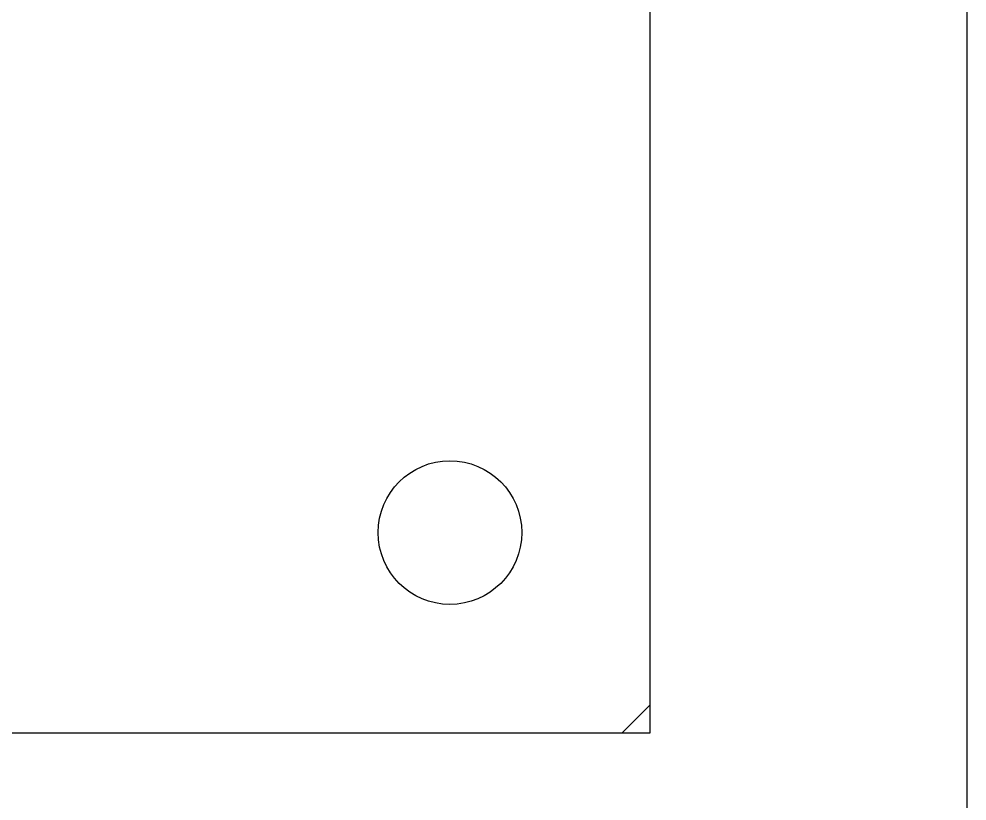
# Model space of a CAD drawing. Header units: millimetres. Extents: x 0 to 279, y 0 to 216.
# Drawn here: x 218.632 to 221.932, y 189.683 to 192.406 of the extents above; entities that cross this region are included whole.
import ezdxf

# ---------------------------------------------------------------- set-up
doc = ezdxf.new("R2010")
doc.units = ezdxf.units.MM

msp = doc.modelspace()

# ---------------------------------------------------------------- linework, layer by layer
at = {"color": 7, "linetype": 'Continuous', "lineweight": 25}
for p, q in [((221.9322, 183.2544), (221.9322, 202.0477)), ((220.8289, 189.9211), (220.8289, 196.3144)), ((220.7315, 189.9211), (220.8289, 190.0184)), ((214.4356, 189.9211), (220.8289, 189.9211))]:
    msp.add_line(p, q, dxfattribs=at)
msp.add_circle((220.1322, 190.6177), 0.25, dxfattribs=at)

doc.saveas('drawing.dxf')
